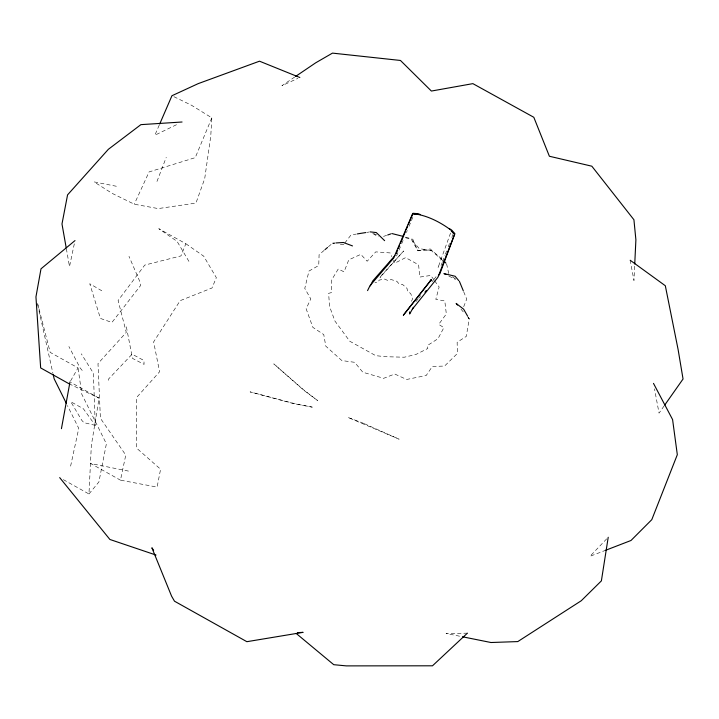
<?xml version="1.0" encoding="UTF-8"?>
<svg xmlns="http://www.w3.org/2000/svg" width="719" height="719" viewBox="0 0 719 719"><rect width="100%" height="100%" fill="white"/><g stroke="black" fill="none" stroke-linecap="round" stroke-linejoin="round"><path stroke-width="0.54" stroke-dasharray="3.6 2.7" d="M634.634 266.21L633.96 280.509L630.195 260.26M63.353 479.654L88.967 493.971L91.349 445.376L99.087 398.155L70.911 382.436M173.899 96.688L191.47 105.244L211.835 117.853L210.757 136.161L204.699 178.698L195.945 203.091L158.198 208.582L134.264 204.214L112.065 193.321L94.099 181.898L118.95 186.769M74.309 243.831L69.509 266.551L66.427 249.08M185.853 243.732L203.702 256.171L216.338 277.678L211.988 287.977L180.154 300.668L153.632 341.902L159.6 371.75L136.601 397.472L136.718 448.225L160.589 469.228L157.11 487.096L120.459 480.157L125.771 455.082L100.408 418.26L97.991 363.58L126.274 332.403L118.105 300.497L144.735 265.095L180.954 255.91L185.853 243.732L158.809 228.705L177.09 241.377L189.843 262.947M70.606 466.137L78.766 428.38L67.442 405.579M450.543 233.064L437.88 268.079L438.608 266.129M441.053 265.59L442.257 262.462M442.652 261.419L445.043 255.173M445.447 254.131L446.643 251.003M448.234 246.842L450.229 241.629M451.829 237.468L453.024 234.34M156.967 181.458L166.242 157.353M463.692 306.734L466.712 299.068L463.297 290.773M211.835 117.853L195.244 157.641L149.085 171.922L134.264 204.214M411.511 301.324L412.67 298.565L410.648 293.469L407.628 291.483L406.981 288.355L402.541 284.445L399.054 283.924L396.798 281.255L391.1 279.547L388.071 280.626L384.773 279.107L379.317 280.059L377.538 282.468L374.95 282.504M396.52 255.973L401.247 244.766M401.678 243.741L403.826 238.654M406.397 232.543L407.26 230.502M408.976 226.422L413.704 215.224M159.232 125.106L154.855 135.235L178.033 123.965M70.588 380.935L78.047 367.912L50.186 352.382L37.622 303.418M664.095 405.938L659.044 413.128L654.515 388.889M344.752 243.094L351.061 234.915L356.336 234.07M415.843 301.683L417.937 299.104M418.638 298.241L420.732 295.653M431.885 281.857L433.278 280.131M433.979 279.269L436.074 276.68M88.967 493.971L98.898 481.946L106.385 443.803L81.804 394.237L78.047 367.912M606.701 538.846L589.966 556.317L605.353 550.386M324.161 250.365L319.092 254.697L318.742 265.464L308.972 271.063L304.775 288.4L310.77 298.906L306.141 308.793L312.846 327.334L323.766 334.569L325.779 346.127L341.831 360.561L354.656 362.313L362.834 372.244L383.667 378.311L394.704 374.006L406.648 379.47L426.196 375.507L432.335 366.447L444.567 366.052L457.392 353.478L457.14 342.289L466.28 336.393L469.228 318.948L468.213 317.178M328.385 246.761L332.609 243.148L334.775 243.013M294.727 77.014L281.929 85.678L297.855 78.398M383.506 236.416L386.651 235.338M366.888 232.381L368.991 232.039M442.553 260.35L431.238 250.473L417.883 250.76L411.466 239.508L404.249 237.315M467.377 633.178L446.059 633.475L462.497 636.782M334.82 243.139L332.609 243.148L334.82 243.453M340.348 244.226L345.866 244.999M431.238 250.473L419.276 248.639L411.466 239.508M128.449 471.089L90.666 463.512L120.459 480.157M95.285 425.342L83.862 422.646L81.732 420.247L70.75 401.714L83.377 408.76L95.285 425.342L93.38 373.179L81.292 353.802M405.696 237.126L412.805 239.283L417.883 250.76L430.241 248.954L442.94 260.035M373.835 233.63L376.675 234.942M68.988 383.73L99.087 398.155M448.782 276.024L455.567 279.466M101.81 290.782L89.749 283.735L100.426 318.436L111.921 322.436L140.582 285.551L139.899 281.704L128.989 256.332M372.784 233.522L378.248 236.821M452.458 276.869L455.945 279.152M460.969 309.143L463.719 312.414M467.844 317.313L469.228 318.948L468.078 317.079M82.218 370.465L80.133 367.957L68.898 346.54M433.979 279.907L430.753 275.458L419.743 277.076L418.62 264.826L405.615 257.618L394.74 263.208L393.482 260.404M434.627 280.796L439.138 287.025L435.822 299.338L444.791 300.955L446.328 313.969L438.698 324.368L443.884 327.648L437.97 338.73L427.275 345.632L427.823 348.481L415.825 354.53L404.24 357.217L385.672 356.714L375.74 355.662L349.74 341.21L334.946 321.069L329.608 306.627L328.601 293.37L331.648 292.516L331.756 279.754L338.245 269.014L344.059 271.836L348.778 259.838L360.812 254.364L367.157 261.24L375.767 251.875L390.12 252.926L391.801 256.665M37.649 304.532L52.936 373.341M446.598 263.882L448.719 273.517M126.364 326.812L132.467 358.368L144.07 364.371L143.944 360.489L132.134 354.179L108.434 379.174L109.081 382.93M381.843 275.053L380.054 277.471L403.647 250.967L381.843 275.053M312.199 407.134L292.795 403.404L250.077 391.882L296.165 404.024L312.199 407.134M363.562 423.347L347.852 417.362L399.117 439.192L363.562 423.347M317.564 400.501L303.643 390.165L273.804 363.886L304.191 390.309L317.564 400.501"/><path stroke-width="1.08" d="M634.742 264.008L635.893 239.813L633.924 219.753L591.836 166.197L549.388 156.257L533.813 117.287L472.877 83.638L431.391 91.052L400.456 60.459L332.484 53.116L315.758 62.778L295.644 76.394M608.22 537.264L601.381 580.88L581.267 600.742L517.797 641.582L490.987 642.516L462.497 636.782M61.439 428.677L69.995 381.924M396.133 253.699L397.436 250.589M398.299 248.522L399.602 245.413M400.465 243.337L405.228 231.94M406.1 229.864L407.394 226.764M408.266 224.688L413.03 213.291L418.188 213.705L420.507 214.639M159.672 124.09L171.94 95.735L198.138 83.656L259.505 61.187L299.841 77.49M367.553 290.62L370.033 285.641L393.67 258.022L412.571 213.813L417.649 214.316L414.135 214.199M370.303 285.892L372.793 280.904L394.965 255.578M413.407 307.274L409.668 313.996L409.659 311.902M664.733 405.04L683.05 379.003L678.107 349.524L665.318 285.74L630.195 260.26M430.088 281.219L431.454 279.493L403.386 315.174L431.454 279.493M412.373 309.143L437.934 277.255L454.615 234.25L451.155 230.601L453.419 233.298M424.947 292.166L426.358 290.422M438.401 275.629L439.812 273.894L454.902 233.639L451.478 229.891L449.348 228.66M467.377 633.178L432.487 665.803L346.351 665.884L333.751 664.689L296.165 633.43M325.006 249.646L327.54 247.48M75.001 240.586L41.001 268.816L35.95 296.884L40.659 367.921L68.988 383.73M605.353 550.386L630.994 540.49L651.8 519.648L677.316 454.696L672.589 419.581L653.49 383.38M387.703 234.978L390.839 233.909M357.397 233.9L365.827 232.552M182.06 122.005L140.897 124.639L108.353 149.318L67.568 194.867L61.987 223.969L66.229 247.992M335.854 242.95L343.43 242.492L352.499 245.925M297.54 632.621L303.103 632.352L246.869 641.69L174.492 601.192L171.589 596.168L151.889 547.788L153.614 550.332M418.027 214.433C429.603 216.743 441.071 222.773 450.525 229.774M370.051 231.869L376.307 232.561L384.629 240.667M391.891 233.549L403.665 236.506M156.032 555.059L109.89 539.466L59.686 477.605M445.879 274.541L443.938 273.562L455.091 276.24L458.821 280.698M443.785 260.781L445.897 263.1M457.527 305.063L456.143 303.427L463.647 309.188L467.701 316.288M66.463 403.593L54.15 378.805L53.179 374.437M459.441 281.444L463.297 290.773"/></g></svg>
